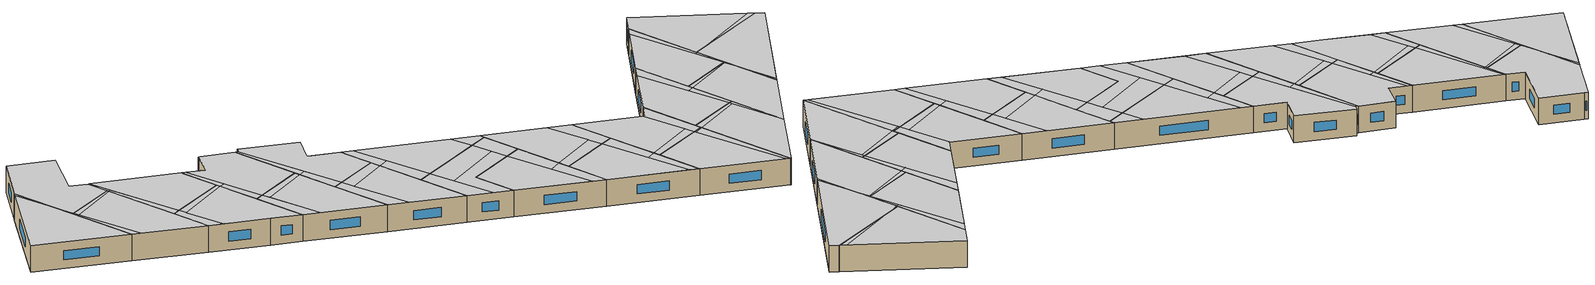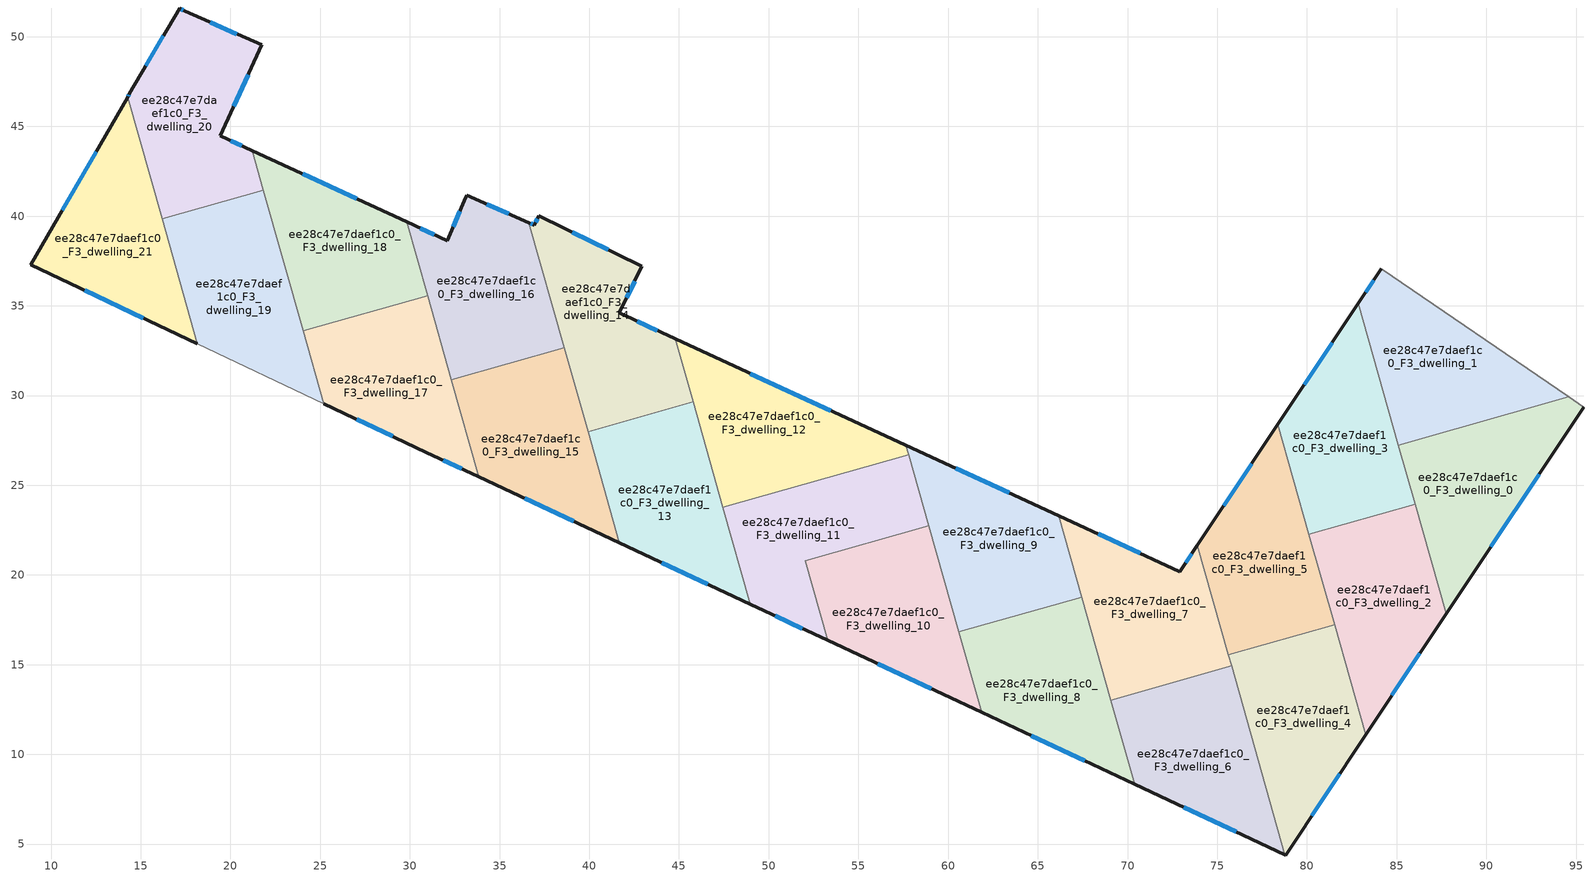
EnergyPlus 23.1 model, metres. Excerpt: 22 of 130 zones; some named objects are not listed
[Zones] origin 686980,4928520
ee28c47e7daef1c0_F3_dwelling_0
 floor to ee28c47e7daef1c0_F2_dwelling_0 (EU_floor_Construction): 95.43,29.36 87.76,17.83 85.09,27.24 94.6,29.92 z9
 wall outside (EU_wall_Construction): 87.76,17.83 95.43,29.36 z9:12
 wall to ee28c47e7daef1c0_F3_dwelling_1 (EU_wall_Construction): 94.6,29.92 85.09,27.24 z9:12
 wall adiabatic (EU_wall_Construction): 95.43,29.36 94.6,29.92 z9:12
 wall to ee28c47e7daef1c0_F3_dwelling_2 (EU_wall_Construction): 86.03,23.95 87.76,17.83 z9:12
 wall to ee28c47e7daef1c0_F3_dwelling_3 (EU_wall_Construction): 85.09,27.24 86.03,23.95 z9:12
 window (EU_Window_Construction): 90.25,21.58 92.94,25.61 z9.98:11.02
 ceiling to ee28c47e7daef1c0_F4_dwelling_0 (EU_floor_Construction): 87.96,18.14 95.43,29.36 94.6,29.92 86.34,27.59 85.12,27.15 86.55,22.1 z12
 ceiling to ee28c47e7daef1c0_F4_dwelling_2 (EU_floor_Construction): 87.76,17.83 87.96,18.14 86.55,22.1 z12
 ceiling to ee28c47e7daef1c0_F4_dwelling_1 (EU_floor_Construction): 86.34,27.59 85.09,27.24 85.12,27.15 z12
ee28c47e7daef1c0_F3_dwelling_1
 floor to ee28c47e7daef1c0_F2_dwelling_1 (EU_floor_Construction): 94.6,29.92 85.09,27.24 82.86,35.13 84.15,37.07 z9
 wall outside (EU_wall_Construction): 84.15,37.07 82.86,35.13 z9:12
 wall adiabatic (EU_wall_Construction): 94.6,29.92 84.15,37.07 z9:12
 wall to ee28c47e7daef1c0_F3_dwelling_3 (EU_wall_Construction): 82.86,35.13 85.09,27.24 z9:12
 window (EU_Window_Construction): 83.73,36.44 83.28,35.76 z9.98:11.02
 ceiling to ee28c47e7daef1c0_F4_dwelling_1 (EU_floor_Construction): 94.01,30.33 84.15,37.07 82.86,35.13 85.09,27.24 86.34,27.59 z12
 ceiling to ee28c47e7daef1c0_F4_dwelling_0 (EU_floor_Construction): 94.6,29.92 94.01,30.33 86.34,27.59 z12
ee28c47e7daef1c0_F3_dwelling_10
 floor to ee28c47e7daef1c0_F2_dwelling_10 (EU_floor_Construction): 58.92,22.75 61.86,12.33 53.28,16.36 52.03,20.8 z9
 wall outside (EU_wall_Construction): 53.28,16.36 61.86,12.33 z9:12
 wall to ee28c47e7daef1c0_F3_dwelling_11 (EU_wall_Construction): 58.92,22.75 52.03,20.8 53.28,16.36 z9:12
 wall to ee28c47e7daef1c0_F3_dwelling_9 (EU_wall_Construction): 60.59,16.83 58.92,22.75 z9:12
 wall to ee28c47e7daef1c0_F3_dwelling_8 (EU_wall_Construction): 61.86,12.33 60.59,16.83 z9:12
 window (EU_Window_Construction): 56.07,15.05 59.07,13.64 z9.98:11.02
 ceiling to ee28c47e7daef1c0_F4_dwelling_10 (EU_floor_Construction): 60.49,12.98 57.17,22.25 52.03,20.8 53.28,16.36 z12
 ceiling to ee28c47e7daef1c0_F4_dwelling_9 (EU_floor_Construction): 60.27,17.96 58.92,22.75 57.17,22.25 58.89,17.46 z12
 ceiling to ee28c47e7daef1c0_F4_dwelling_8 (EU_floor_Construction): 61.86,12.33 60.27,17.96 58.89,17.46 60.49,12.98 z12
ee28c47e7daef1c0_F3_dwelling_11
 floor to ee28c47e7daef1c0_F2_dwelling_11 (EU_floor_Construction): 57.8,26.71 58.92,22.75 52.03,20.8 53.28,16.36 48.98,18.37 47.45,23.78 z9
 wall outside (EU_wall_Construction): 48.98,18.37 53.28,16.36 z9:12
 wall to ee28c47e7daef1c0_F3_dwelling_12 (EU_wall_Construction): 57.8,26.71 47.45,23.78 z9:12
 wall to ee28c47e7daef1c0_F3_dwelling_13 (EU_wall_Construction): 47.45,23.78 48.98,18.37 z9:12
 wall to ee28c47e7daef1c0_F3_dwelling_9 (EU_wall_Construction): 58.92,22.75 57.8,26.71 z9:12
 window (EU_Window_Construction): 50.38,17.72 51.88,17.01 z9.98:11.02
 ceiling to ee28c47e7daef1c0_F4_dwelling_11 (EU_floor_Construction): 56.55,24 55.78,26.14 48.98,24.21 49.91,21.63 z12
 ceiling to ee28c47e7daef1c0_F4_dwelling_10 (EU_floor_Construction): 53.28,16.36 52.03,20.8 57.17,22.25 56.55,24 49.91,21.63 51.49,17.2 z12
 ceiling to ee28c47e7daef1c0_F4_dwelling_9 (EU_floor_Construction): 58.92,22.75 57.8,26.71 55.78,26.14 57.17,22.25 z12
 ceiling to ee28c47e7daef1c0_F4_dwelling_12 (EU_floor_Construction): 51.49,17.2 48.98,24.21 47.45,23.78 48.98,18.37 z12
ee28c47e7daef1c0_F3_dwelling_12
 floor to ee28c47e7daef1c0_F2_dwelling_12 (EU_floor_Construction): 57.65,27.23 57.8,26.71 47.45,23.78 44.8,33.15 z9
 wall outside (EU_wall_Construction): 57.65,27.23 44.8,33.15 z9:12
 wall to ee28c47e7daef1c0_F3_dwelling_14 (EU_wall_Construction): 44.8,33.15 45.79,29.64 z9:12
 wall to ee28c47e7daef1c0_F3_dwelling_13 (EU_wall_Construction): 45.79,29.64 47.45,23.78 z9:12
 wall to ee28c47e7daef1c0_F3_dwelling_9 (EU_wall_Construction): 57.8,26.71 57.65,27.23 z9:12
 window (EU_Window_Construction): 53.47,29.15 48.98,31.23 z9.98:11.02
 ceiling to ee28c47e7daef1c0_F4_dwelling_12 (EU_floor_Construction): 48.98,24.21 47.28,28.96 46.1,28.54 47.45,23.78 z12
 ceiling to ee28c47e7daef1c0_F4_dwelling_11 (EU_floor_Construction): 55.78,26.14 54.95,28.47 45.98,32.61 48.98,24.21 z12
 ceiling to ee28c47e7daef1c0_F4_dwelling_9 (EU_floor_Construction): 57.8,26.71 57.65,27.23 54.95,28.47 55.78,26.14 z12
 ceiling to ee28c47e7daef1c0_F4_dwelling_13 (EU_floor_Construction): 47.28,28.96 45.98,32.61 44.8,33.15 46.1,28.54 z12
ee28c47e7daef1c0_F3_dwelling_13
 floor to ee28c47e7daef1c0_F2_dwelling_13 (EU_floor_Construction): 45.79,29.64 48.98,18.37 41.68,21.79 39.93,27.99 z9
 wall outside (EU_wall_Construction): 41.68,21.79 48.98,18.37 z9:12
 wall to ee28c47e7daef1c0_F3_dwelling_14 (EU_wall_Construction): 45.79,29.64 39.93,27.99 z9:12
 wall to ee28c47e7daef1c0_F3_dwelling_15 (EU_wall_Construction): 39.93,27.99 41.68,21.79 z9:12
 window (EU_Window_Construction): 44.05,20.68 46.6,19.49 z9.98:11.02
 ceiling to ee28c47e7daef1c0_F4_dwelling_12 (EU_floor_Construction): 48.98,18.37 46.1,28.54 41.52,26.9 43.68,20.86 z12
 ceiling to ee28c47e7daef1c0_F4_dwelling_13 (EU_floor_Construction): 46.1,28.54 45.79,29.64 41.02,28.29 41.52,26.9 z12
 ceiling to ee28c47e7daef1c0_F4_dwelling_14 (EU_floor_Construction): 43.68,20.86 41.01,28.29 39.93,27.99 41.68,21.8 z12
ee28c47e7daef1c0_F3_dwelling_14
 floor to ee28c47e7daef1c0_F2_dwelling_14 (EU_floor_Construction): 42.93,37.21 41.66,34.6 44.8,33.15 45.79,29.64 39.93,27.99 36.64,39.63 36.94,39.5 37.19,40.02 z9
 wall outside (EU_wall_Construction): 44.8,33.15 41.66,34.6 42.93,37.21 37.19,40.02 36.94,39.5 36.64,39.63 z9:12
 wall to ee28c47e7daef1c0_F3_dwelling_16 (EU_wall_Construction): 36.64,39.63 38.61,32.65 z9:12
 wall to ee28c47e7daef1c0_F3_dwelling_15 (EU_wall_Construction): 38.61,32.65 39.93,27.99 z9:12
 window (EU_Window_Construction): 42.08,35.45 42.52,36.36 / 43.78,33.62 42.68,34.13 / 36.84,39.54 36.74,39.59 / 37.11,39.85 37.03,39.67 / 41.07,38.12 39.06,39.11 z9.98:11.02
 ceiling to ee28c47e7daef1c0_F4_dwelling_13 (EU_floor_Construction): 45.79,29.64 44.8,33.15 41.78,34.55 41.66,34.6 42.93,37.21 37.19,40.02 36.98,39.57 41.02,28.29 z12
 ceiling to ee28c47e7daef1c0_F4_dwelling_15 (EU_floor_Construction): 39.54,32.4 36.98,39.57 36.94,39.5 36.64,39.63 38.76,32.12 z12
 ceiling to ee28c47e7daef1c0_F4_dwelling_14 (EU_floor_Construction): 41.01,28.29 39.54,32.4 38.76,32.12 39.93,27.99 z12
ee28c47e7daef1c0_F3_dwelling_15
 floor to ee28c47e7daef1c0_F2_dwelling_15 (EU_floor_Construction): 38.61,32.66 41.68,21.79 33.85,25.47 32.32,30.88 z9
 wall outside (EU_wall_Construction): 33.85,25.47 41.68,21.79 z9:12
 wall to ee28c47e7daef1c0_F3_dwelling_16 (EU_wall_Construction): 38.61,32.66 32.32,30.88 z9:12
 wall to ee28c47e7daef1c0_F3_dwelling_17 (EU_wall_Construction): 32.32,30.88 33.85,25.47 z9:12
 window (EU_Window_Construction): 36.39,24.27 39.13,22.99 z9.98:11.02
 ceiling to ee28c47e7daef1c0_F4_dwelling_14 (EU_floor_Construction): 41.68,21.8 38.76,32.12 33.55,30.26 35.56,24.67 z12
 ceiling to ee28c47e7daef1c0_F4_dwelling_15 (EU_floor_Construction): 38.76,32.12 38.61,32.65 33.24,31.14 33.55,30.26 z12
 ceiling to ee28c47e7daef1c0_F4_dwelling_16 (EU_floor_Construction): 35.56,24.67 33.24,31.14 32.32,30.88 33.85,25.47 z12
ee28c47e7daef1c0_F3_dwelling_16
 floor to ee28c47e7daef1c0_F2_dwelling_16 (EU_floor_Construction): 36.64,39.63 38.61,32.66 32.32,30.88 29.83,39.67 32.09,38.63 33.12,41.05 33.16,41.15 z9
 wall outside (EU_wall_Construction): 36.64,39.63 33.16,41.15 33.12,41.05 32.09,38.63 29.83,39.67 z9:12
 wall to ee28c47e7daef1c0_F3_dwelling_18 (EU_wall_Construction): 29.83,39.67 30.99,35.56 z9:12
 wall to ee28c47e7daef1c0_F3_dwelling_17 (EU_wall_Construction): 30.99,35.56 32.32,30.88 z9:12
 window (EU_Window_Construction): 32.79,40.27 32.43,39.42 / 35.51,40.13 34.29,40.66 / 31.36,38.97 30.57,39.34 z9.98:11.02
 ceiling to ee28c47e7daef1c0_F4_dwelling_15 (EU_floor_Construction): 38.61,32.66 36.64,39.63 33.31,41.08 33.16,41.15 33.12,41.05 32.09,38.63 30.26,39.48 33.24,31.14 z12
 ceiling to ee28c47e7daef1c0_F4_dwelling_17 (EU_floor_Construction): 31.74,35.34 30.26,39.48 29.83,39.67 31.12,35.12 z12
 ceiling to ee28c47e7daef1c0_F4_dwelling_16 (EU_floor_Construction): 33.24,31.14 31.74,35.34 31.12,35.12 32.32,30.88 z12
ee28c47e7daef1c0_F3_dwelling_17
 floor to ee28c47e7daef1c0_F2_dwelling_17 (EU_floor_Construction): 30.99,35.56 33.85,25.47 30.89,26.85 25.2,29.55 24.05,33.6 z9
 wall outside (EU_wall_Construction): 25.2,29.55 30.89,26.85 33.85,25.47 z9:12
 wall to ee28c47e7daef1c0_F3_dwelling_18 (EU_wall_Construction): 30.99,35.56 24.05,33.6 z9:12
 wall to ee28c47e7daef1c0_F3_dwelling_19 (EU_wall_Construction): 24.05,33.6 25.2,29.55 z9:12
 window (EU_Window_Construction): 27.05,28.67 29.04,27.73 / 31.85,26.4 32.89,25.92 z9.98:11.02
 ceiling to ee28c47e7daef1c0_F4_dwelling_16 (EU_floor_Construction): 33.85,25.47 31.12,35.12 25.12,32.97 26.58,28.89 30.85,26.87 30.89,26.85 z12
 ceiling to ee28c47e7daef1c0_F4_dwelling_18 (EU_floor_Construction): 26.58,28.89 24.82,33.82 24.05,33.6 25.2,29.55 z12
 ceiling to ee28c47e7daef1c0_F4_dwelling_17 (EU_floor_Construction): 31.12,35.12 30.99,35.56 24.82,33.82 25.12,32.97 z12
ee28c47e7daef1c0_F3_dwelling_18
 floor to ee28c47e7daef1c0_F2_dwelling_18 (EU_floor_Construction): 29.83,39.67 30.99,35.56 24.05,33.6 21.21,43.65 z9
 wall outside (EU_wall_Construction): 29.83,39.67 21.21,43.65 z9:12
 wall to ee28c47e7daef1c0_F3_dwelling_20 (EU_wall_Construction): 21.21,43.65 21.84,41.44 z9:12
 wall to ee28c47e7daef1c0_F3_dwelling_19 (EU_wall_Construction): 21.84,41.44 24.05,33.6 z9:12
 window (EU_Window_Construction): 27.03,40.97 24.02,42.36 z9.98:11.02
 ceiling to ee28c47e7daef1c0_F4_dwelling_17 (EU_floor_Construction): 30.99,35.56 29.83,39.67 21.32,43.6 24.82,33.82 z12
 ceiling to ee28c47e7daef1c0_F4_dwelling_19 (EU_floor_Construction): 22.14,41.32 21.32,43.6 21.21,43.65 21.9,41.23 z12
 ceiling to ee28c47e7daef1c0_F4_dwelling_18 (EU_floor_Construction): 24.82,33.82 22.14,41.32 21.9,41.23 24.05,33.6 z12
ee28c47e7daef1c0_F3_dwelling_19
 floor to ee28c47e7daef1c0_F2_dwelling_19 (EU_floor_Construction): 21.84,41.44 25.2,29.55 18.15,32.89 16.19,39.84 z9
 wall to ee28c47e7daef1c0_F3_dwelling_20 (EU_wall_Construction): 21.84,41.44 16.19,39.84 z9:12
 wall adiabatic (EU_wall_Construction): 18.15,32.89 25.2,29.55 z9:12
 wall to ee28c47e7daef1c0_F3_dwelling_21 (EU_wall_Construction): 16.19,39.84 18.15,32.89 z9:12
 ceiling to ee28c47e7daef1c0_F4_dwelling_20 (EU_floor_Construction): 18.99,32.49 16.34,39.88 16.19,39.84 18.15,32.89 z12
 ceiling to ee28c47e7daef1c0_F4_dwelling_19 (EU_floor_Construction): 21.9,41.23 21.84,41.44 16.34,39.88 16.54,39.32 z12
 ceiling adiabatic (EU_roof_Construction): 25.2,29.55 21.9,41.23 16.54,39.32 18.99,32.49 18.15,32.89 z12
ee28c47e7daef1c0_F3_dwelling_2
 floor to ee28c47e7daef1c0_F2_dwelling_2 (EU_floor_Construction): 86.03,23.95 87.76,17.83 83.27,11.09 80.11,22.28 z9
 wall outside (EU_wall_Construction): 83.27,11.09 87.76,17.83 z9:12
 wall to ee28c47e7daef1c0_F3_dwelling_3 (EU_wall_Construction): 86.03,23.95 80.11,22.28 z9:12
 wall to ee28c47e7daef1c0_F3_dwelling_4 (EU_wall_Construction): 81.54,17.21 83.27,11.09 z9:12
 wall to ee28c47e7daef1c0_F3_dwelling_5 (EU_wall_Construction): 80.11,22.28 81.54,17.21 z9:12
 window (EU_Window_Construction): 84.73,13.28 86.3,15.63 z9.98:11.02
 ceiling to ee28c47e7daef1c0_F4_dwelling_2 (EU_floor_Construction): 83.27,11.09 87.76,17.83 86.55,22.1 85.95,23.78 80.26,21.74 z12
 ceiling to ee28c47e7daef1c0_F4_dwelling_3 (EU_floor_Construction): 85.95,23.78 85.9,23.91 80.11,22.28 80.26,21.74 z12
 ceiling to ee28c47e7daef1c0_F4_dwelling_0 (EU_floor_Construction): 86.55,22.11 86.03,23.95 85.9,23.91 z12
ee28c47e7daef1c0_F3_dwelling_20
 floor to ee28c47e7daef1c0_F2_dwelling_20 (EU_floor_Construction): 21.73,49.54 19.43,44.47 21.21,43.65 21.84,41.44 16.19,39.84 14.27,46.64 14.36,46.81 17.17,51.6 17.47,51.41 z9
 wall outside (EU_wall_Construction): 21.21,43.65 19.43,44.47 21.73,49.54 17.47,51.41 17.17,51.6 14.36,46.81 14.27,46.64 z9:12
 wall to ee28c47e7daef1c0_F3_dwelling_21 (EU_wall_Construction): 14.27,46.64 16.19,39.84 z9:12
 window (EU_Window_Construction): 17.37,51.47 17.27,51.54 / 20.35,50.15 18.86,50.8 / 20.18,46.12 20.99,47.89 / 20.63,43.92 20.01,44.2 / 14.33,46.75 14.3,46.69 / 16.25,50.04 15.28,48.37 z9.98:11.02
 ceiling to ee28c47e7daef1c0_F4_dwelling_19 (EU_floor_Construction): 21.84,41.44 21.21,43.65 19.43,44.47 21.73,49.54 17.47,51.41 17.17,51.6 14.36,46.81 14.27,46.64 15.54,42.12 16.34,39.88 z12
 ceiling to ee28c47e7daef1c0_F4_dwelling_20 (EU_floor_Construction): 16.34,39.88 15.54,42.11 16.19,39.84 z12
ee28c47e7daef1c0_F3_dwelling_21
 floor to ee28c47e7daef1c0_F2_dwelling_21 (EU_floor_Construction): 14.27,46.64 18.15,32.89 8.86,37.29 z9
 wall outside (EU_wall_Construction): 14.27,46.64 8.86,37.29 18.15,32.89 z9:12
 window (EU_Window_Construction): 11.89,35.86 15.13,34.32 / 12.51,43.6 10.62,40.33 z9.98:11.02
 ceiling to ee28c47e7daef1c0_F4_dwelling_20 (EU_floor_Construction): 18.15,32.89 15.54,42.11 14.06,46.27 8.86,37.29 z12
 ceiling to ee28c47e7daef1c0_F4_dwelling_19 (EU_floor_Construction): 15.54,42.12 14.27,46.64 14.06,46.27 z12
ee28c47e7daef1c0_F3_dwelling_3
 floor to ee28c47e7daef1c0_F2_dwelling_3 (EU_floor_Construction): 82.86,35.13 86.03,23.95 80.11,22.28 78.38,28.4 z9
 wall outside (EU_wall_Construction): 82.86,35.13 78.38,28.4 z9:12
 wall to ee28c47e7daef1c0_F3_dwelling_5 (EU_wall_Construction): 78.38,28.4 80.11,22.28 z9:12
 window (EU_Window_Construction): 81.4,32.94 79.84,30.59 z9.98:11.02
 ceiling to ee28c47e7daef1c0_F4_dwelling_3 (EU_floor_Construction): 85.9,23.91 82.23,34.18 78.38,28.4 80.11,22.28 z12
 ceiling to ee28c47e7daef1c0_F4_dwelling_1 (EU_floor_Construction): 85.12,27.15 82.86,35.13 82.23,34.18 84.78,27.03 z12
 ceiling to ee28c47e7daef1c0_F4_dwelling_0 (EU_floor_Construction): 86.03,23.95 85.12,27.15 84.78,27.03 85.9,23.91 z12
ee28c47e7daef1c0_F3_dwelling_4
 floor to ee28c47e7daef1c0_F2_dwelling_4 (EU_floor_Construction): 81.54,17.21 83.27,11.09 78.81,4.39 78.77,4.41 75.63,15.54 z9
 wall outside (EU_wall_Construction): 78.77,4.41 78.81,4.39 83.27,11.09 z9:12
 wall to ee28c47e7daef1c0_F3_dwelling_5 (EU_wall_Construction): 81.54,17.21 75.63,15.54 z9:12
 wall to ee28c47e7daef1c0_F3_dwelling_6 (EU_wall_Construction): 75.8,14.93 78.77,4.41 z9:12
 wall to ee28c47e7daef1c0_F3_dwelling_7 (EU_wall_Construction): 75.63,15.54 75.8,14.93 z9:12
 window (EU_Window_Construction): 80.26,6.57 81.82,8.91 z9.98:11.02
 ceiling to ee28c47e7daef1c0_F4_dwelling_4 (EU_floor_Construction): 78.81,4.39 83.27,11.08 81.25,16.73 75.84,14.79 78.77,4.41 z12
 ceiling to ee28c47e7daef1c0_F4_dwelling_5 (EU_floor_Construction): 81.25,16.73 81.12,17.09 75.63,15.54 75.84,14.79 z12
 ceiling to ee28c47e7daef1c0_F4_dwelling_2 (EU_floor_Construction): 83.27,11.08 81.54,17.21 81.12,17.09 z12
ee28c47e7daef1c0_F3_dwelling_5
 floor to ee28c47e7daef1c0_F2_dwelling_5 (EU_floor_Construction): 78.38,28.4 81.54,17.21 75.63,15.54 73.9,21.66 z9
 wall outside (EU_wall_Construction): 78.38,28.4 73.9,21.66 z9:12
 wall to ee28c47e7daef1c0_F3_dwelling_7 (EU_wall_Construction): 73.9,21.66 75.63,15.54 z9:12
 window (EU_Window_Construction): 76.92,26.21 75.35,23.85 z9.98:11.02
 ceiling to ee28c47e7daef1c0_F4_dwelling_5 (EU_floor_Construction): 81.12,17.09 77.53,27.12 73.9,21.66 75.63,15.54 z12
 ceiling to ee28c47e7daef1c0_F4_dwelling_2 (EU_floor_Construction): 81.54,17.21 80.26,21.74 79.55,21.49 81.12,17.09 z12
 ceiling to ee28c47e7daef1c0_F4_dwelling_3 (EU_floor_Construction): 80.26,21.74 78.38,28.4 77.53,27.12 79.55,21.49 z12
ee28c47e7daef1c0_F3_dwelling_6
 floor to ee28c47e7daef1c0_F2_dwelling_6 (EU_floor_Construction): 75.8,14.93 78.77,4.41 70.4,8.33 69.07,13.03 z9
 wall outside (EU_wall_Construction): 70.4,8.33 78.77,4.41 z9:12
 wall to ee28c47e7daef1c0_F3_dwelling_7 (EU_wall_Construction): 75.8,14.93 69.07,13.03 z9:12
 wall to ee28c47e7daef1c0_F3_dwelling_8 (EU_wall_Construction): 69.07,13.03 70.4,8.33 z9:12
 window (EU_Window_Construction): 73.12,7.06 76.05,5.68 z9.98:11.02
 ceiling to ee28c47e7daef1c0_F4_dwelling_6 (EU_floor_Construction): 78.36,4.6 74.77,14.64 69.07,13.03 70.4,8.33 z12
 ceiling to ee28c47e7daef1c0_F4_dwelling_4 (EU_floor_Construction): 78.77,4.41 75.84,14.79 74.84,14.43 78.36,4.6 z12
 ceiling to ee28c47e7daef1c0_F4_dwelling_5 (EU_floor_Construction): 75.84,14.79 75.8,14.93 74.77,14.64 74.84,14.43 z12
ee28c47e7daef1c0_F3_dwelling_7
 floor to ee28c47e7daef1c0_F2_dwelling_7 (EU_floor_Construction): 73.9,21.66 75.8,14.93 69.07,13.03 66.17,23.3 72.91,20.19 z9
 wall outside (EU_wall_Construction): 73.9,21.66 72.91,20.19 66.17,23.3 z9:12
 wall to ee28c47e7daef1c0_F3_dwelling_9 (EU_wall_Construction): 66.17,23.3 67.45,18.77 z9:12
 wall to ee28c47e7daef1c0_F3_dwelling_8 (EU_wall_Construction): 67.45,18.77 69.07,13.03 z9:12
 window (EU_Window_Construction): 73.58,21.18 73.23,20.67 / 70.72,21.2 68.36,22.29 z9.98:11.02
 ceiling to ee28c47e7daef1c0_F4_dwelling_7 (EU_floor_Construction): 74.4,15.67 72.76,20.26 66.17,23.3 68.88,13.7 z12
 ceiling to ee28c47e7daef1c0_F4_dwelling_6 (EU_floor_Construction): 74.77,14.64 74.4,15.67 68.88,13.7 69.07,13.03 z12
 ceiling to ee28c47e7daef1c0_F4_dwelling_5 (EU_floor_Construction): 75.8,14.93 73.9,21.66 72.91,20.19 72.76,20.26 74.77,14.64 z12
ee28c47e7daef1c0_F3_dwelling_8
 floor to ee28c47e7daef1c0_F2_dwelling_8 (EU_floor_Construction): 67.45,18.77 70.4,8.33 61.86,12.33 60.59,16.83 z9
 wall outside (EU_wall_Construction): 61.86,12.33 70.4,8.33 z9:12
 wall to ee28c47e7daef1c0_F3_dwelling_9 (EU_wall_Construction): 67.45,18.77 60.59,16.83 z9:12
 window (EU_Window_Construction): 64.64,11.03 67.62,9.64 z9.98:11.02
 ceiling to ee28c47e7daef1c0_F4_dwelling_8 (EU_floor_Construction): 69.45,8.78 66.02,18.37 60.59,16.83 61.86,12.33 z12
 ceiling to ee28c47e7daef1c0_F4_dwelling_7 (EU_floor_Construction): 68.88,13.7 67.45,18.77 66.02,18.37 67.82,13.32 z12
 ceiling to ee28c47e7daef1c0_F4_dwelling_6 (EU_floor_Construction): 70.4,8.33 68.88,13.7 67.82,13.32 69.45,8.78 z12
ee28c47e7daef1c0_F3_dwelling_9
 floor to ee28c47e7daef1c0_F2_dwelling_9 (EU_floor_Construction): 66.17,23.3 67.45,18.77 60.59,16.83 57.65,27.23 z9
 wall outside (EU_wall_Construction): 66.17,23.3 57.65,27.23 z9:12
 window (EU_Window_Construction): 63.4,24.58 60.42,25.95 z9.98:11.02
 ceiling to ee28c47e7daef1c0_F4_dwelling_9 (EU_floor_Construction): 65.5,19.83 63.88,24.36 57.65,27.23 60.27,17.96 z12
 ceiling to ee28c47e7daef1c0_F4_dwelling_7 (EU_floor_Construction): 67.45,18.77 66.17,23.3 63.88,24.36 66.02,18.37 z12
 ceiling to ee28c47e7daef1c0_F4_dwelling_8 (EU_floor_Construction): 66.02,18.37 65.5,19.83 60.27,17.96 60.59,16.83 z12
[Building]
EU S2 Campaign: North Axis=0; Terrain=City; Solar Distribution=FullExterior
[Site:Location]
Bologna: Latitude=44.5; Longitude=11.25; Time Zone=1; Elevation=37
[SizingPeriod:WeatherFileDays]
AnnualSizingPeriod: Begin Month=1; Begin Day of Month=1; End Month=12; End Day of Month=31; Day of Week for Start Day=Monday; Use Weather File Daylight Saving Period=No; Use Weather File Rain and Snow Indicators=No
[MATERIAL]
EU_InternalMass_Material: Roughness=MediumRough; Thickness=0.1; Conductivity=1; Density=1800; Specific Heat=900; Thermal Absorptance=0.9; Solar Absorptance=0.7; Visible Absorptance=0.7
[MATERIAL:NOMASS] Roughness=MediumRough; Thermal Absorptance=0.9; Solar Absorptance=0.7; Visible Absorptance=0.7
Name | Thermal Resistance
EU_wall_NoMass | 0.905828
EU_roof_NoMass | 0.37593
EU_floor_NoMass | 0.67114
[WINDOWMATERIAL:SIMPLEGLAZINGSYSTEM]
EU_Window_SimpleGlazing: UFactor=4.52486; Solar Heat Gain Coefficient=0.85; Visible Transmittance=0.85
[CONSTRUCTION]
EU_wall_Construction: EU_wall_NoMass
EU_roof_Construction: EU_roof_NoMass
EU_floor_Construction: EU_floor_NoMass
EU_Window_Construction: EU_Window_SimpleGlazing
EU_InternalMass_Construction: EU_InternalMass_Material
[ZONE] Type=1; Multiplier=1; Ceiling Height=autocalculate; Floor Area=autocalculate; Part of Total Floor Area=Yes
Name | Volume
ee28c47e7daef1c0_F3_dwelling_0 | 165.834
ee28c47e7daef1c0_F3_dwelling_1 | 165.814
ee28c47e7daef1c0_F3_dwelling_10 | 165.813
ee28c47e7daef1c0_F3_dwelling_11 | 165.803
ee28c47e7daef1c0_F3_dwelling_12 | 165.825
ee28c47e7daef1c0_F3_dwelling_13; ee28c47e7daef1c0_F3_dwelling_16; ee28c47e7daef1c0_F3_dwelling_5 | 165.831
ee28c47e7daef1c0_F3_dwelling_14 | 165.838
ee28c47e7daef1c0_F3_dwelling_15; ee28c47e7daef1c0_F3_dwelling_7 | 165.82
ee28c47e7daef1c0_F3_dwelling_17 | 159.166
ee28c47e7daef1c0_F3_dwelling_18 | 159.152
ee28c47e7daef1c0_F3_dwelling_19 | 172.478
ee28c47e7daef1c0_F3_dwelling_2 | 165.833
ee28c47e7daef1c0_F3_dwelling_20 | 172.482
ee28c47e7daef1c0_F3_dwelling_21 | 165.842
ee28c47e7daef1c0_F3_dwelling_3 | 165.837
ee28c47e7daef1c0_F3_dwelling_4 | 165.828
ee28c47e7daef1c0_F3_dwelling_6 | 165.827
ee28c47e7daef1c0_F3_dwelling_8 | 165.858
ee28c47e7daef1c0_F3_dwelling_9 | 165.835
[INTERNALMASS] Construction=EU_InternalMass_Construction
Name | Zone or ZoneList | Surface Area
ee28c47e7daef1c0_F3_dwelling_0_EU_InternalMass | ee28c47e7daef1c0_F3_dwelling_0 | 55.2747
ee28c47e7daef1c0_F3_dwelling_1_EU_InternalMass | ee28c47e7daef1c0_F3_dwelling_1 | 55.2719
ee28c47e7daef1c0_F3_dwelling_2_EU_InternalMass | ee28c47e7daef1c0_F3_dwelling_2 | 55.2789
ee28c47e7daef1c0_F3_dwelling_3_EU_InternalMass | ee28c47e7daef1c0_F3_dwelling_3 | 55.2769
ee28c47e7daef1c0_F3_dwelling_4_EU_InternalMass | ee28c47e7daef1c0_F3_dwelling_4 | 55.2775
ee28c47e7daef1c0_F3_dwelling_5_EU_InternalMass | ee28c47e7daef1c0_F3_dwelling_5 | 55.2769
ee28c47e7daef1c0_F3_dwelling_6_EU_InternalMass | ee28c47e7daef1c0_F3_dwelling_6 | 55.2726
ee28c47e7daef1c0_F3_dwelling_7_EU_InternalMass | ee28c47e7daef1c0_F3_dwelling_7 | 55.2717
ee28c47e7daef1c0_F3_dwelling_8_EU_InternalMass | ee28c47e7daef1c0_F3_dwelling_8 | 55.2856
ee28c47e7daef1c0_F3_dwelling_9_EU_InternalMass | ee28c47e7daef1c0_F3_dwelling_9 | 55.2811
ee28c47e7daef1c0_F3_dwelling_10_EU_InternalMass | ee28c47e7daef1c0_F3_dwelling_10 | 55.2715
ee28c47e7daef1c0_F3_dwelling_11_EU_InternalMass | ee28c47e7daef1c0_F3_dwelling_11 | 55.2675
ee28c47e7daef1c0_F3_dwelling_12_EU_InternalMass | ee28c47e7daef1c0_F3_dwelling_12 | 55.2757
ee28c47e7daef1c0_F3_dwelling_13_EU_InternalMass | ee28c47e7daef1c0_F3_dwelling_13 | 55.2778
ee28c47e7daef1c0_F3_dwelling_14_EU_InternalMass | ee28c47e7daef1c0_F3_dwelling_14 | 55.2787
ee28c47e7daef1c0_F3_dwelling_15_EU_InternalMass | ee28c47e7daef1c0_F3_dwelling_15 | 55.275
ee28c47e7daef1c0_F3_dwelling_16_EU_InternalMass | ee28c47e7daef1c0_F3_dwelling_16 | 55.277
ee28c47e7daef1c0_F3_dwelling_17_EU_InternalMass | ee28c47e7daef1c0_F3_dwelling_17 | 53.0543
ee28c47e7daef1c0_F3_dwelling_18_EU_InternalMass | ee28c47e7daef1c0_F3_dwelling_18 | 53.0508
ee28c47e7daef1c0_F3_dwelling_19_EU_InternalMass | ee28c47e7daef1c0_F3_dwelling_19 | 57.4914
ee28c47e7daef1c0_F3_dwelling_20_EU_InternalMass | ee28c47e7daef1c0_F3_dwelling_20 | 57.4939
ee28c47e7daef1c0_F3_dwelling_21_EU_InternalMass | ee28c47e7daef1c0_F3_dwelling_21 | 55.2809
[OTHEREQUIPMENT] Fuel Type=Electricity; Design Level Calculation Method=Watts/Area; Power per Zone Floor Area=1; Fraction Latent=0; Fraction Radiant=0; Fraction Lost=0; Carbon Dioxide Generation Rate=0; EndUse Subcategory=EU_Step8_InternalGains
Name | Zone or ZoneList or Space or SpaceList | Schedule
EU_Step8_InternalGain_ee28c47e7daef1c0_F3_dwelling_0_f000 | ee28c47e7daef1c0_F3_dwelling_0 | EU_Step8_GainSchedule_ee28c47e7daef1c0_F3_dwelling_0_f000
EU_Step8_InternalGain_ee28c47e7daef1c0_F3_dwelling_1_f000 | ee28c47e7daef1c0_F3_dwelling_1 | EU_Step8_GainSchedule_ee28c47e7daef1c0_F3_dwelling_1_f000
EU_Step8_InternalGain_ee28c47e7daef1c0_F3_dwelling_2_f000 | ee28c47e7daef1c0_F3_dwelling_2 | EU_Step8_GainSchedule_ee28c47e7daef1c0_F3_dwelling_2_f000
EU_Step8_InternalGain_ee28c47e7daef1c0_F3_dwelling_3_f000 | ee28c47e7daef1c0_F3_dwelling_3 | EU_Step8_GainSchedule_ee28c47e7daef1c0_F3_dwelling_3_f000
EU_Step8_InternalGain_ee28c47e7daef1c0_F3_dwelling_4_f000 | ee28c47e7daef1c0_F3_dwelling_4 | EU_Step8_GainSchedule_ee28c47e7daef1c0_F3_dwelling_4_f000
EU_Step8_InternalGain_ee28c47e7daef1c0_F3_dwelling_5_f000 | ee28c47e7daef1c0_F3_dwelling_5 | EU_Step8_GainSchedule_ee28c47e7daef1c0_F3_dwelling_5_f000
EU_Step8_InternalGain_ee28c47e7daef1c0_F3_dwelling_6_f000 | ee28c47e7daef1c0_F3_dwelling_6 | EU_Step8_GainSchedule_ee28c47e7daef1c0_F3_dwelling_6_f000
EU_Step8_InternalGain_ee28c47e7daef1c0_F3_dwelling_7_f000 | ee28c47e7daef1c0_F3_dwelling_7 | EU_Step8_GainSchedule_ee28c47e7daef1c0_F3_dwelling_7_f000
EU_Step8_InternalGain_ee28c47e7daef1c0_F3_dwelling_8_f000 | ee28c47e7daef1c0_F3_dwelling_8 | EU_Step8_GainSchedule_ee28c47e7daef1c0_F3_dwelling_8_f000
EU_Step8_InternalGain_ee28c47e7daef1c0_F3_dwelling_9_f000 | ee28c47e7daef1c0_F3_dwelling_9 | EU_Step8_GainSchedule_ee28c47e7daef1c0_F3_dwelling_9_f000
EU_Step8_InternalGain_ee28c47e7daef1c0_F3_dwelling_10_f000 | ee28c47e7daef1c0_F3_dwelling_10 | EU_Step8_GainSchedule_ee28c47e7daef1c0_F3_dwelling_10_f000
EU_Step8_InternalGain_ee28c47e7daef1c0_F3_dwelling_11_f000 | ee28c47e7daef1c0_F3_dwelling_11 | EU_Step8_GainSchedule_ee28c47e7daef1c0_F3_dwelling_11_f000
EU_Step8_InternalGain_ee28c47e7daef1c0_F3_dwelling_12_f000 | ee28c47e7daef1c0_F3_dwelling_12 | EU_Step8_GainSchedule_ee28c47e7daef1c0_F3_dwelling_12_f000
EU_Step8_InternalGain_ee28c47e7daef1c0_F3_dwelling_13_f000 | ee28c47e7daef1c0_F3_dwelling_13 | EU_Step8_GainSchedule_ee28c47e7daef1c0_F3_dwelling_13_f000
EU_Step8_InternalGain_ee28c47e7daef1c0_F3_dwelling_14_f000 | ee28c47e7daef1c0_F3_dwelling_14 | EU_Step8_GainSchedule_ee28c47e7daef1c0_F3_dwelling_14_f000
EU_Step8_InternalGain_ee28c47e7daef1c0_F3_dwelling_15_f000 | ee28c47e7daef1c0_F3_dwelling_15 | EU_Step8_GainSchedule_ee28c47e7daef1c0_F3_dwelling_15_f000
EU_Step8_InternalGain_ee28c47e7daef1c0_F3_dwelling_16_f000 | ee28c47e7daef1c0_F3_dwelling_16 | EU_Step8_GainSchedule_ee28c47e7daef1c0_F3_dwelling_16_f000
EU_Step8_InternalGain_ee28c47e7daef1c0_F3_dwelling_17_f000 | ee28c47e7daef1c0_F3_dwelling_17 | EU_Step8_GainSchedule_ee28c47e7daef1c0_F3_dwelling_17_f000
EU_Step8_InternalGain_ee28c47e7daef1c0_F3_dwelling_18_f000 | ee28c47e7daef1c0_F3_dwelling_18 | EU_Step8_GainSchedule_ee28c47e7daef1c0_F3_dwelling_18_f000
EU_Step8_InternalGain_ee28c47e7daef1c0_F3_dwelling_19_f000 | ee28c47e7daef1c0_F3_dwelling_19 | EU_Step8_GainSchedule_ee28c47e7daef1c0_F3_dwelling_19_f000
EU_Step8_InternalGain_ee28c47e7daef1c0_F3_dwelling_20_f000 | ee28c47e7daef1c0_F3_dwelling_20 | EU_Step8_GainSchedule_ee28c47e7daef1c0_F3_dwelling_20_f000
EU_Step8_InternalGain_ee28c47e7daef1c0_F3_dwelling_21_f000 | ee28c47e7daef1c0_F3_dwelling_21 | EU_Step8_GainSchedule_ee28c47e7daef1c0_F3_dwelling_21_f000
[ZONEVENTILATION:DESIGNFLOWRATE] Schedule=EU_AlwaysOn; Design Flow Rate Calculation Method=AirChanges/Hour; Air Changes per Hour=0.73129; Ventilation Type=Natural; Fan Pressure Rise=0; Fan Total Efficiency=1; Constant Term Coefficient=1; Temperature Term Coefficient=0; Velocity Term Coefficient=0; Velocity Squared Term Coefficient=0; Minimum Indoor Temperature=-100; Maximum Indoor Temperature=100; Delta Temperature=-100; Minimum Outdoor Temperature=-100; Maximum Outdoor Temperature=100; Maximum Wind Speed=40
Name | Zone or ZoneList or Space or SpaceList
EU_ConstantAir_ee28c47e7daef1c0_F3_dwelling_0 | ee28c47e7daef1c0_F3_dwelling_0
EU_ConstantAir_ee28c47e7daef1c0_F3_dwelling_1 | ee28c47e7daef1c0_F3_dwelling_1
EU_ConstantAir_ee28c47e7daef1c0_F3_dwelling_2 | ee28c47e7daef1c0_F3_dwelling_2
EU_ConstantAir_ee28c47e7daef1c0_F3_dwelling_3 | ee28c47e7daef1c0_F3_dwelling_3
EU_ConstantAir_ee28c47e7daef1c0_F3_dwelling_4 | ee28c47e7daef1c0_F3_dwelling_4
EU_ConstantAir_ee28c47e7daef1c0_F3_dwelling_5 | ee28c47e7daef1c0_F3_dwelling_5
EU_ConstantAir_ee28c47e7daef1c0_F3_dwelling_6 | ee28c47e7daef1c0_F3_dwelling_6
EU_ConstantAir_ee28c47e7daef1c0_F3_dwelling_7 | ee28c47e7daef1c0_F3_dwelling_7
EU_ConstantAir_ee28c47e7daef1c0_F3_dwelling_8 | ee28c47e7daef1c0_F3_dwelling_8
EU_ConstantAir_ee28c47e7daef1c0_F3_dwelling_9 | ee28c47e7daef1c0_F3_dwelling_9
EU_ConstantAir_ee28c47e7daef1c0_F3_dwelling_10 | ee28c47e7daef1c0_F3_dwelling_10
EU_ConstantAir_ee28c47e7daef1c0_F3_dwelling_11 | ee28c47e7daef1c0_F3_dwelling_11
EU_ConstantAir_ee28c47e7daef1c0_F3_dwelling_12 | ee28c47e7daef1c0_F3_dwelling_12
EU_ConstantAir_ee28c47e7daef1c0_F3_dwelling_13 | ee28c47e7daef1c0_F3_dwelling_13
EU_ConstantAir_ee28c47e7daef1c0_F3_dwelling_14 | ee28c47e7daef1c0_F3_dwelling_14
EU_ConstantAir_ee28c47e7daef1c0_F3_dwelling_15 | ee28c47e7daef1c0_F3_dwelling_15
EU_ConstantAir_ee28c47e7daef1c0_F3_dwelling_16 | ee28c47e7daef1c0_F3_dwelling_16
EU_ConstantAir_ee28c47e7daef1c0_F3_dwelling_17 | ee28c47e7daef1c0_F3_dwelling_17
EU_ConstantAir_ee28c47e7daef1c0_F3_dwelling_18 | ee28c47e7daef1c0_F3_dwelling_18
EU_ConstantAir_ee28c47e7daef1c0_F3_dwelling_19 | ee28c47e7daef1c0_F3_dwelling_19
EU_ConstantAir_ee28c47e7daef1c0_F3_dwelling_20 | ee28c47e7daef1c0_F3_dwelling_20
EU_ConstantAir_ee28c47e7daef1c0_F3_dwelling_21 | ee28c47e7daef1c0_F3_dwelling_21
[HVACTEMPLATE:ZONE:IDEALLOADSAIRSYSTEM] System Availability Schedule=EU_AlwaysOn; Maximum Heating Supply Air Temperature=50; Minimum Cooling Supply Air Temperature=13; Maximum Heating Supply Air Humidity Ratio=0.0156; Minimum Cooling Supply Air Humidity Ratio=0.0077; Heating Limit=NoLimit; Cooling Limit=NoLimit; Heating Availability Schedule=EU_AlwaysOn; Cooling Availability Schedule=EU_CoolingOff; Dehumidification Control Type=ConstantSensibleHeatRatio; Cooling Sensible Heat Ratio=0.7; Dehumidification Setpoint=60; Humidification Control Type=None; Humidification Setpoint=30; Outdoor Air Method=None; Outdoor Air Flow Rate per Person=0.00944; Outdoor Air Flow Rate per Zone Floor Area=0; Outdoor Air Flow Rate per Zone=0; Demand Controlled Ventilation Type=None; Outdoor Air Economizer Type=NoEconomizer; Heat Recovery Type=None; Sensible Heat Recovery Effectiveness=0.7; Latent Heat Recovery Effectiveness=0.65
Name | Template Thermostat
ee28c47e7daef1c0_F3_dwelling_0 | EU_HeatOnly_ee28c47e7daef1c0_F3_dwelling_0
ee28c47e7daef1c0_F3_dwelling_1 | EU_HeatOnly_ee28c47e7daef1c0_F3_dwelling_1
ee28c47e7daef1c0_F3_dwelling_2 | EU_HeatOnly_ee28c47e7daef1c0_F3_dwelling_2
ee28c47e7daef1c0_F3_dwelling_3 | EU_HeatOnly_ee28c47e7daef1c0_F3_dwelling_3
ee28c47e7daef1c0_F3_dwelling_4 | EU_HeatOnly_ee28c47e7daef1c0_F3_dwelling_4
ee28c47e7daef1c0_F3_dwelling_5 | EU_HeatOnly_ee28c47e7daef1c0_F3_dwelling_5
ee28c47e7daef1c0_F3_dwelling_6 | EU_HeatOnly_ee28c47e7daef1c0_F3_dwelling_6
ee28c47e7daef1c0_F3_dwelling_7 | EU_HeatOnly_ee28c47e7daef1c0_F3_dwelling_7
ee28c47e7daef1c0_F3_dwelling_8 | EU_HeatOnly_ee28c47e7daef1c0_F3_dwelling_8
ee28c47e7daef1c0_F3_dwelling_9 | EU_HeatOnly_ee28c47e7daef1c0_F3_dwelling_9
ee28c47e7daef1c0_F3_dwelling_10 | EU_HeatOnly_ee28c47e7daef1c0_F3_dwelling_10
ee28c47e7daef1c0_F3_dwelling_11 | EU_HeatOnly_ee28c47e7daef1c0_F3_dwelling_11
ee28c47e7daef1c0_F3_dwelling_12 | EU_HeatOnly_ee28c47e7daef1c0_F3_dwelling_12
ee28c47e7daef1c0_F3_dwelling_13 | EU_HeatOnly_ee28c47e7daef1c0_F3_dwelling_13
ee28c47e7daef1c0_F3_dwelling_14 | EU_HeatOnly_ee28c47e7daef1c0_F3_dwelling_14
ee28c47e7daef1c0_F3_dwelling_15 | EU_HeatOnly_ee28c47e7daef1c0_F3_dwelling_15
ee28c47e7daef1c0_F3_dwelling_16 | EU_HeatOnly_ee28c47e7daef1c0_F3_dwelling_16
ee28c47e7daef1c0_F3_dwelling_17 | EU_HeatOnly_ee28c47e7daef1c0_F3_dwelling_17
ee28c47e7daef1c0_F3_dwelling_18 | EU_HeatOnly_ee28c47e7daef1c0_F3_dwelling_18
ee28c47e7daef1c0_F3_dwelling_19 | EU_HeatOnly_ee28c47e7daef1c0_F3_dwelling_19
ee28c47e7daef1c0_F3_dwelling_20 | EU_HeatOnly_ee28c47e7daef1c0_F3_dwelling_20
ee28c47e7daef1c0_F3_dwelling_21 | EU_HeatOnly_ee28c47e7daef1c0_F3_dwelling_21
[SIZING:ZONE] Zone Cooling Design Supply Air Temperature Input Method=SupplyAirTemperature; Zone Cooling Design Supply Air Temperature=13; Zone Heating Design Supply Air Temperature Input Method=SupplyAirTemperature; Zone Heating Design Supply Air Temperature=50; Zone Cooling Design Supply Air Humidity Ratio=0.008; Zone Heating Design Supply Air Humidity Ratio=0.008; Cooling Design Air Flow Method=DesignDay; Cooling Design Air Flow Rate=0; Cooling Minimum Air Flow per Zone Floor Area=0.000762; Cooling Minimum Air Flow=0; Cooling Minimum Air Flow Fraction=0.2; Heating Design Air Flow Method=DesignDay; Heating Design Air Flow Rate=0; Heating Maximum Air Flow per Zone Floor Area=0.002032; Heating Maximum Air Flow=0.141576; Heating Maximum Air Flow Fraction=0.3; Account for Dedicated Outdoor Air System=No; Dedicated Outdoor Air System Control Strategy=NeutralSupplyAir; Dedicated Outdoor Air Low Setpoint Temperature for Design=autosize; Dedicated Outdoor Air High Setpoint Temperature for Design=autosize; Zone Load Sizing Method=Sensible Load Only No Latent Load; Zone Latent Cooling Design Supply Air Humidity Ratio Input Method=HumidityRatioDifference; Zone Cooling Design Supply Air Humidity Ratio Difference=0.005; Zone Latent Heating Design Supply Air Humidity Ratio Input Method=HumidityRatioDifference; Zone Humidification Design Supply Air Humidity Ratio Difference=0.005
ee28c47e7daef1c0_F3_dwelling_0; ee28c47e7daef1c0_F3_dwelling_1; ee28c47e7daef1c0_F3_dwelling_2; ee28c47e7daef1c0_F3_dwelling_3; ee28c47e7daef1c0_F3_dwelling_4; ee28c47e7daef1c0_F3_dwelling_5; ee28c47e7daef1c0_F3_dwelling_6; ee28c47e7daef1c0_F3_dwelling_7; ee28c47e7daef1c0_F3_dwelling_8; ee28c47e7daef1c0_F3_dwelling_9; ee28c47e7daef1c0_F3_dwelling_10; ee28c47e7daef1c0_F3_dwelling_11; ee28c47e7daef1c0_F3_dwelling_12; ee28c47e7daef1c0_F3_dwelling_13; ee28c47e7daef1c0_F3_dwelling_14; ee28c47e7daef1c0_F3_dwelling_15; ee28c47e7daef1c0_F3_dwelling_16; ee28c47e7daef1c0_F3_dwelling_17; ee28c47e7daef1c0_F3_dwelling_18; ee28c47e7daef1c0_F3_dwelling_19; ee28c47e7daef1c0_F3_dwelling_20; ee28c47e7daef1c0_F3_dwelling_21
[SCHEDULE:CONSTANT]
Name | Hourly Value
EU_AlwaysOn | 1
EU_CoolingOff | 0
[SCHEDULE:FILE] Column Number=1; Rows to Skip at Top=0; Number of Hours of Data=8760; Column Separator=Comma; Interpolate to Timestep=No; Minutes per Item=60; Adjust Schedule for Daylight Savings=Yes
Name | File
EU_Step8_GainSchedule_ee28c47e7daef1c0_F3_dwelling_0_f000 | ../../schedules/ee28c47e7daef1c0/ee28c47e7daef1c0_F3_dwelling_0_f000_gain.csv
EU_Step8_GainSchedule_ee28c47e7daef1c0_F3_dwelling_1_f000 | ../../schedules/ee28c47e7daef1c0/ee28c47e7daef1c0_F3_dwelling_1_f000_gain.csv
EU_Step8_GainSchedule_ee28c47e7daef1c0_F3_dwelling_2_f000 | ../../schedules/ee28c47e7daef1c0/ee28c47e7daef1c0_F3_dwelling_2_f000_gain.csv
EU_Step8_GainSchedule_ee28c47e7daef1c0_F3_dwelling_3_f000 | ../../schedules/ee28c47e7daef1c0/ee28c47e7daef1c0_F3_dwelling_3_f000_gain.csv
EU_Step8_GainSchedule_ee28c47e7daef1c0_F3_dwelling_4_f000 | ../../schedules/ee28c47e7daef1c0/ee28c47e7daef1c0_F3_dwelling_4_f000_gain.csv
EU_Step8_GainSchedule_ee28c47e7daef1c0_F3_dwelling_5_f000 | ../../schedules/ee28c47e7daef1c0/ee28c47e7daef1c0_F3_dwelling_5_f000_gain.csv
EU_Step8_GainSchedule_ee28c47e7daef1c0_F3_dwelling_6_f000 | ../../schedules/ee28c47e7daef1c0/ee28c47e7daef1c0_F3_dwelling_6_f000_gain.csv
EU_Step8_GainSchedule_ee28c47e7daef1c0_F3_dwelling_7_f000 | ../../schedules/ee28c47e7daef1c0/ee28c47e7daef1c0_F3_dwelling_7_f000_gain.csv
EU_Step8_GainSchedule_ee28c47e7daef1c0_F3_dwelling_8_f000 | ../../schedules/ee28c47e7daef1c0/ee28c47e7daef1c0_F3_dwelling_8_f000_gain.csv
EU_Step8_GainSchedule_ee28c47e7daef1c0_F3_dwelling_9_f000 | ../../schedules/ee28c47e7daef1c0/ee28c47e7daef1c0_F3_dwelling_9_f000_gain.csv
EU_Step8_GainSchedule_ee28c47e7daef1c0_F3_dwelling_10_f000 | ../../schedules/ee28c47e7daef1c0/ee28c47e7daef1c0_F3_dwelling_10_f000_gain.csv
EU_Step8_GainSchedule_ee28c47e7daef1c0_F3_dwelling_11_f000 | ../../schedules/ee28c47e7daef1c0/ee28c47e7daef1c0_F3_dwelling_11_f000_gain.csv
EU_Step8_GainSchedule_ee28c47e7daef1c0_F3_dwelling_12_f000 | ../../schedules/ee28c47e7daef1c0/ee28c47e7daef1c0_F3_dwelling_12_f000_gain.csv
EU_Step8_GainSchedule_ee28c47e7daef1c0_F3_dwelling_13_f000 | ../../schedules/ee28c47e7daef1c0/ee28c47e7daef1c0_F3_dwelling_13_f000_gain.csv
EU_Step8_GainSchedule_ee28c47e7daef1c0_F3_dwelling_14_f000 | ../../schedules/ee28c47e7daef1c0/ee28c47e7daef1c0_F3_dwelling_14_f000_gain.csv
EU_Step8_GainSchedule_ee28c47e7daef1c0_F3_dwelling_15_f000 | ../../schedules/ee28c47e7daef1c0/ee28c47e7daef1c0_F3_dwelling_15_f000_gain.csv
EU_Step8_GainSchedule_ee28c47e7daef1c0_F3_dwelling_16_f000 | ../../schedules/ee28c47e7daef1c0/ee28c47e7daef1c0_F3_dwelling_16_f000_gain.csv
EU_Step8_GainSchedule_ee28c47e7daef1c0_F3_dwelling_17_f000 | ../../schedules/ee28c47e7daef1c0/ee28c47e7daef1c0_F3_dwelling_17_f000_gain.csv
EU_Step8_GainSchedule_ee28c47e7daef1c0_F3_dwelling_18_f000 | ../../schedules/ee28c47e7daef1c0/ee28c47e7daef1c0_F3_dwelling_18_f000_gain.csv
EU_Step8_GainSchedule_ee28c47e7daef1c0_F3_dwelling_19_f000 | ../../schedules/ee28c47e7daef1c0/ee28c47e7daef1c0_F3_dwelling_19_f000_gain.csv
EU_Step8_GainSchedule_ee28c47e7daef1c0_F3_dwelling_20_f000 | ../../schedules/ee28c47e7daef1c0/ee28c47e7daef1c0_F3_dwelling_20_f000_gain.csv
EU_Step8_GainSchedule_ee28c47e7daef1c0_F3_dwelling_21_f000 | ../../schedules/ee28c47e7daef1c0/ee28c47e7daef1c0_F3_dwelling_21_f000_gain.csv
